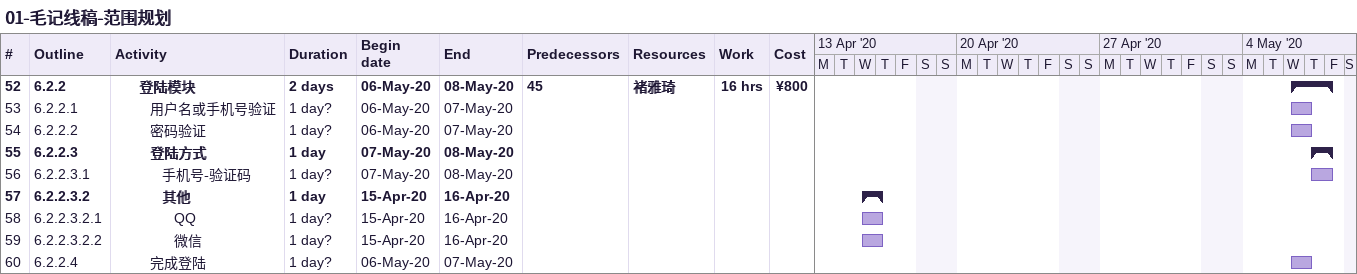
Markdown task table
01-毛记线稿-范围规划

| ID | WBS | Task | Duration | Start | Finish | Predecessors | Resources | Work (h) | Cost (¥) |
|---|---|---|---|---|---|---|---|---|---|
| 52 | 6.2.2 | **登陆模块** | 2d | 2020-05-06 | 2020-05-08 | 45 | 褚雅琦 | 16 | 800 |
| 53 | 6.2.2.1 | 用户名或手机号验证 | 1d? | 2020-05-06 | 2020-05-07 |  |  |  |  |
| 54 | 6.2.2.2 | 密码验证 | 1d? | 2020-05-06 | 2020-05-07 |  |  |  |  |
| 55 | 6.2.2.3 | **登陆方式** | 1d | 2020-05-07 | 2020-05-08 |  |  |  |  |
| 56 | 6.2.2.3.1 | 手机号-验证码 | 1d? | 2020-05-07 | 2020-05-08 |  |  |  |  |
| 57 | 6.2.2.3.2 | **其他** | 1d | 2020-04-15 | 2020-04-16 |  |  |  |  |
| 58 | 6.2.2.3.2.1 | QQ | 1d? | 2020-04-15 | 2020-04-16 |  |  |  |  |
| 59 | 6.2.2.3.2.2 | 微信 | 1d? | 2020-04-15 | 2020-04-16 |  |  |  |  |
| 60 | 6.2.2.4 | 完成登陆 | 1d? | 2020-05-06 | 2020-05-07 |  |  |  |  |
